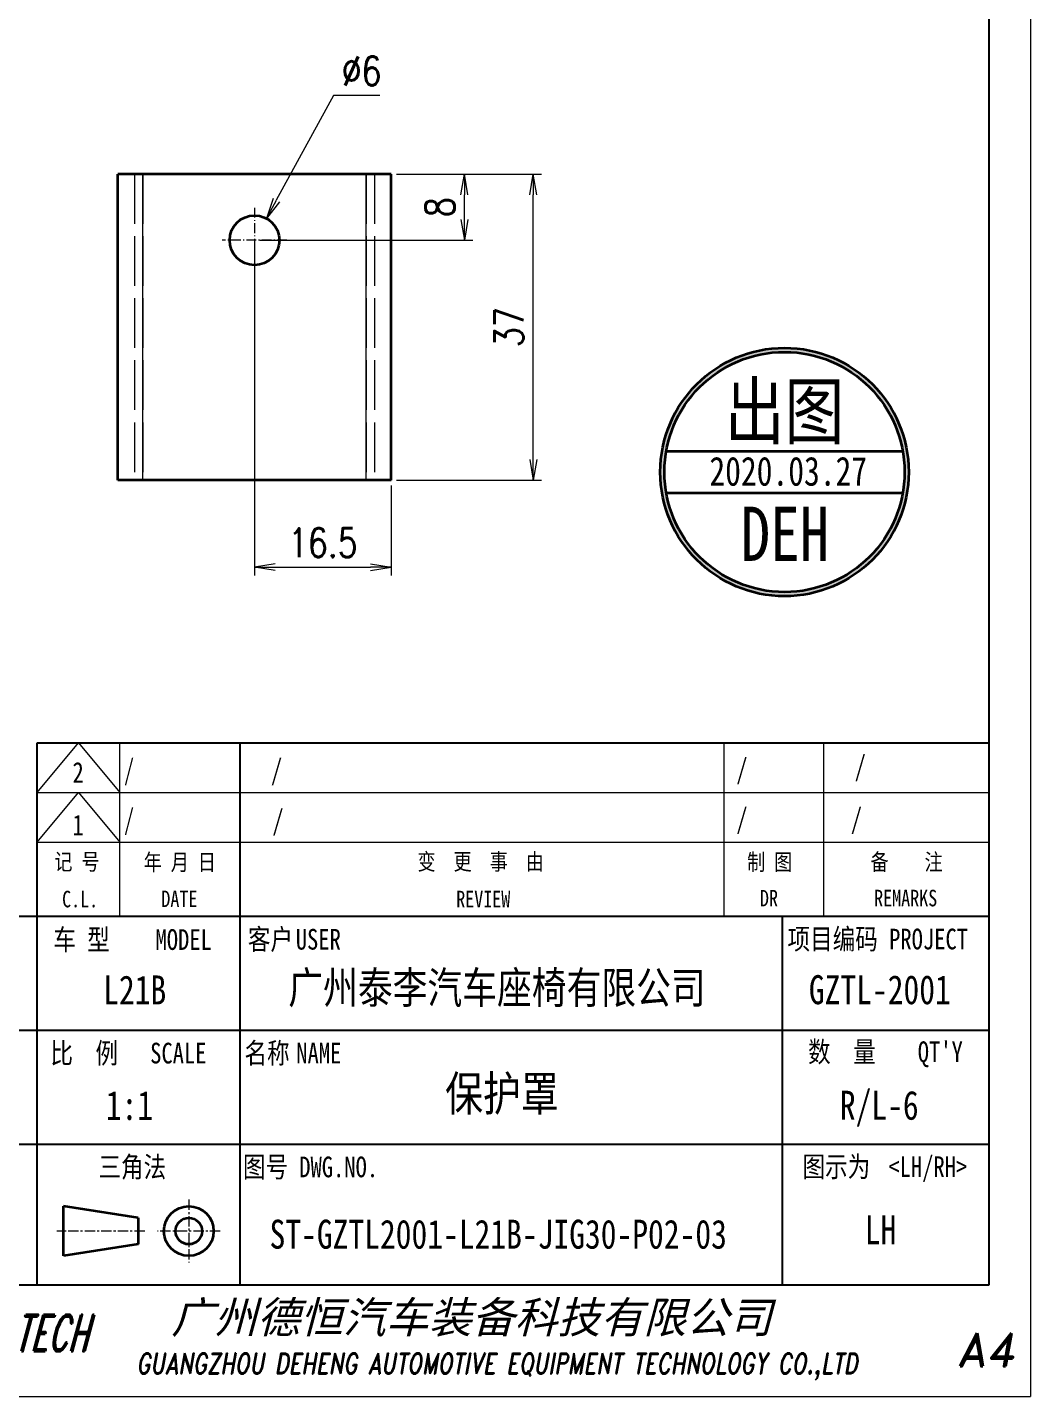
# Model space of a CAD drawing. Header units: millimetres. Extents: x 1333 to 44424, y -42879 to -1037.
# Drawn here: x 39127.4 to 39248.6, y -2148.9 to -1983.5 of the extents above; entities that cross this region are included whole.
import ezdxf
from ezdxf.enums import TextEntityAlignment as Align

# ---------------------------------------------------------------- set-up
doc = ezdxf.new("R2010")
doc.units = ezdxf.units.MM
doc.header["$LTSCALE"] = 0.5
for name, pattern in [('AM_ISO02W050x2', [3.75, 3, -0.75]), ('AM_ISO08W050x2', [9, 6, -0.75, 1.5, -0.75]), ('CENTER', [2, 1.25, -0.25, 0.25, -0.25]), ('DASHDOT', [18.5, 12, -3, 0.5, -3]), ('DASHED', [15, 12, -3])]:
    doc.linetypes.add(name, pattern=pattern)
for name, color, linetype, lineweight in [('中心线', 2, 'AM_ISO08W050x2', 18), ('印章专用-出图', 1, 'Continuous', 80), ('图框', 7, 'Continuous', 18), ('标注线', 3, 'Continuous', 18), ('粗实线', 7, 'Continuous', 35), ('虚线', 1, 'AM_ISO02W050x2', 18)]:
    doc.layers.add(name, color=color, linetype=linetype, lineweight=lineweight)
for name, color, linetype in [('图\\M+19E79\\M+195B6\\M+18E9A', 7, 'Continuous'), ('图号', 7, 'Continuous'), ('图名', 7, 'Continuous'), ('数量', 7, 'Continuous'), ('车型', 7, 'Continuous')]:
    doc.layers.add(name, color=color, linetype=linetype)
doc.layers.add('打印-禁用', color=7, linetype='Continuous', lineweight=15, plot=False)
doc.styles.add('DIM', font='romans.shx', dxfattribs={"width": 0.8, "bigfont": 'bigfont.shx'})
doc.styles.add('STYLE1', font='')
doc.styles.add('国标', font='simfang.ttf', dxfattribs={"width": 0.8})
doc.styles.add('标题\\M+18E9A', font='romand.shx', dxfattribs={"oblique": 10, "bigfont": 'bigfont.shx'})
doc.styles.get('STYLE1').set_extended_font_data('SimSun')
doc.dimstyles.new('DEH 1-1$0', dxfattribs={"dimtxt": 3.5, "dimasz": 2.5, "dimexe": 1, "dimexo": 0.625, "dimgap": 1.2, "dimtad": 1, "dimzin": 9, "dimdsep": 46, "dimtxsty": 'DIM', "dimblk": 'OPEN', "dimcen": 0, "dimclrd": 8, "dimclre": 8, "dimclrt": 2, "dimazin": 2, "dimtfac": 0.5, "dimtmove": 0, "dimatfit": 3, "dimldrblk": 'OPEN', "dimfxl": 0, "dimtolj": 2, "dimlwd": 18, "dimlwe": 18, "dimarcsym": 0})
doc.dimstyles.new('DEH 1-1$3', dxfattribs={"dimtxt": 3.5, "dimasz": 2.5, "dimexe": 1, "dimexo": 0.625, "dimgap": 1.2, "dimtad": 1, "dimtoh": 1, "dimdsep": 46, "dimtxsty": 'DIM', "dimblk": 'OPEN', "dimcen": 0, "dimclrd": 8, "dimclre": 8, "dimclrt": 2, "dimazin": 2, "dimtfac": 0.5, "dimtofl": 0, "dimtmove": 0, "dimatfit": 3, "dimldrblk": 'OPEN', "dimfxl": 0, "dimtolj": 2, "dimlwd": 18, "dimlwe": 18, "dimarcsym": 0})

# ---------------------------------------------------------------- blocks, each defined once
blk = doc.blocks.new('GZDEH零件A4图框V01版')
at = {"layer": '中心线', "color": 1, "linetype": 'CENTER', "lineweight": 5, "ltscale": 2}
for p, q in [((108.33, 23.8), (108.33, 16.2)), ((103, 20), (92.4, 20)), ((112.13, 20), (104.53, 20))]:
    blk.add_line(p, q, dxfattribs=at)
at = {"layer": '图\\M+19E79\\M+195B6\\M+18E9A', "linetype": 'Continuous'}
for p, q in [((205, 13.5), (205, 292)), ((205, 13.5), (205, 97)), ((90, 79), (205, 79)), ((90, 13.5), (90, 79)), ((25, 13.5), (205, 13.5))]:
    blk.add_line(p, q, dxfattribs=at)
at = {"layer": '图\\M+19E79\\M+195B6\\M+18E9A', "color": 9}
for p, q in [((114.5, 79), (114.5, 13.5)), ((205, 58), (25, 58)), ((114.5, 58), (114.5, 13.5)), ((180, 58), (180, 13.5)), ((25, 44.25), (205, 44.25)), ((25, 30.5), (205, 30.5))]:
    blk.add_line(p, q, dxfattribs=at)
at = {"layer": '图框', "color": 9}
for p, q in [((90, 73), (95, 79)), ((95, 79), (100, 73)), ((100, 58), (100, 79)), ((173, 58), (173, 79)), ((185, 79), (185, 58)), ((90, 73), (205, 73)), ((90, 67), (95, 73)), ((95, 73), (100, 67)), ((90, 67), (205, 67))]:
    blk.add_line(p, q, dxfattribs=at)
at = {"layer": '图框', "color": 2, "linetype": 'ByBlock', "lineweight": 35}
for p, q in [((102.2, 21.6), (93.2, 23)), ((93.2, 17), (93.2, 23)), ((102.2, 21.6), (102.2, 18.4)), ((102.2, 18.4), (93.2, 17))]:
    blk.add_line(p, q, dxfattribs=at)
for radius in [3, 1.6]:
    blk.add_circle((108.33, 20), radius, dxfattribs=at)
at = {"layer": '打印-禁用', "linetype": 'Continuous'}
for p in [(210, 297), (0, 0)]:
    blk.add_line(p, (210, 0), dxfattribs=at)
at = {"layer": '图\\M+19E79\\M+195B6\\M+18E9A', "color": 9, "style": '国标', "width": 0.8}
for s, p in [('车 型', (95.38, 55.27)), ('MODEL', (107.71, 55.22))]:
    blk.add_text(s, height=2.5, dxfattribs=at).set_placement(p, align=Align.MIDDLE)
for s, p in [('客户', (118.19, 54)), ('USER', (123.97, 54))]:
    blk.add_text(s, height=2.5, dxfattribs=at).set_placement(p, align=Align.CENTER)
for s, p in [('项目编码 PROJECT', (180.64, 54.03)), ('比  例\u3000', (91.61, 40.25)), ('名称\u3000', (115.05, 40.25)), ('数  量', (183.12, 40.41)), ("QT'Y ", (196.37, 40.41)), ('SCALE', (103.66, 40.25)), ('NAME', (121.31, 40.25)), ('三角法', (97.41, 26.5)), ('图号', (114.87, 26.5)), ('DWG.NO.', (121.67, 26.5)), ('图示为', (182.45, 26.53)), ('<LH/RH>', (192.82, 26.53))]:
    blk.add_text(s, height=2.5, dxfattribs=at).set_placement(p)
at = {"layer": '图\\M+19E79\\M+195B6\\M+18E9A', "color": 7, "lineweight": -3, "style": 'STYLE1', "oblique": 15}
blk.add_text('广州德恒汽车装备科技有限公司', height=3.8, dxfattribs=at).set_placement((106.21, 7.68))
at = {"layer": '图\\M+19E79\\M+195B6\\M+18E9A', "color": 7, "style": '标题\\M+18E9A'}
for s, height, oblique, width, p in [('DEH-TECH', 4.4, 15, 0.6, (86.78, 7.69)), ('GUANGZHOU DEHENG AUTOMOTIVE EQUIPMENT TECHNOLOGY CO.,LTD ', 2.5, 10, 0.75, (146.18, 3.62))]:
    blk.add_text(s, height=height, dxfattribs=dict(at, oblique=oblique, width=width)).set_placement(p, align=Align.MIDDLE)
at = {"layer": '图\\M+19E79\\M+195B6\\M+18E9A', "color": 7, "style": '标题\\M+18E9A', "oblique": 10}
blk.add_text('A4', height=4, dxfattribs=at).set_placement((204.57, 5.66), align=Align.MIDDLE)
at = {"layer": '图框', "color": 9, "style": '国标', "width": 0.8}
for s, p in [('记 号', (94.82, 63.62)), ('年 月 日', (107.24, 63.57)), ('变  更  事  由', (143.58, 63.63)), ('C.L.', (95.2, 59.11)), ('DATE', (107.19, 59.14)), ('REVIEW', (143.89, 59.11))]:
    blk.add_text(s, height=2, dxfattribs=at).set_placement(p, align=Align.CENTER)
for s, p in [('制 图', (178.49, 64.61)), ('备    注', (195.02, 64.64)), ('DR', (178.4, 60.22)), ('REMARKS', (194.91, 60.23))]:
    blk.add_text(s, height=2, dxfattribs=at).set_placement(p, align=Align.MIDDLE)
blk = doc.blocks.new('DEH A4')
at = {"layer": '图框'}
blk.add_blockref('GZDEH零件A4图框V01版', (0, 0), dxfattribs=at)
blk = doc.blocks.new('_Open')
at = {"color": 0, "linetype": 'ByBlock', "lineweight": -2}
for p, q in [((-1, 0.167), (0, 0)), ((-1, -0.167), (0, 0)), ((0, 0), (-1, 0))]:
    blk.add_line(p, q, dxfattribs=at)
blk = doc.blocks.new('*D81')
at = {"layer": 'Defpoints', "color": 0, "transparency": 16777216}
for p in [(39171.33, -2001.25), (39180.18, -2001.25), (39154.83, -2009.25)]:
    blk.add_point(p, dxfattribs=at)
at = {"layer": '标注线', "color": 8, "lineweight": 18, "transparency": 16777216}
for p, q in [((39171.96, -2001.25), (39181.18, -2001.25)), ((39180.18, -2006.75), (39180.18, -2003.75)), ((39155.46, -2009.25), (39181.18, -2009.25))]:
    blk.add_line(p, q, dxfattribs=at)
at = {"layer": '标注线', "color": 8, "lineweight": 18, "transparency": 16777216, "xscale": 2.5, "yscale": 2.5, "zscale": 2.5}
for p, rotation in [((39180.18, -2001.25), 90), ((39180.18, -2009.25), 270)]:
    blk.add_blockref('_Open', p, dxfattribs=dict(at, rotation=rotation))
at = {"layer": '标注线', "color": 2, "transparency": 16777216, "insert": (39177.23, -2005.25), "char_height": 3.5, "attachment_point": 5, "rotation": 90, "style": 'DIM'}
blk.add_mtext('\\A2;8', dxfattribs=at)
blk = doc.blocks.new('*D82')
at = {"layer": 'Defpoints', "color": 0, "transparency": 16777216}
for p in [(39154.83, -2009.25), (39171.33, -2038.25), (39171.33, -2048.74)]:
    blk.add_point(p, dxfattribs=at)
at = {"layer": '标注线', "color": 8, "lineweight": 18, "transparency": 16777216}
for p, q in [((39154.83, -2009.87), (39154.83, -2049.74)), ((39171.33, -2038.87), (39171.33, -2049.74)), ((39157.33, -2048.74), (39168.83, -2048.74))]:
    blk.add_line(p, q, dxfattribs=at)
at = {"layer": '标注线', "color": 8, "lineweight": 18, "transparency": 16777216, "xscale": 2.5, "yscale": 2.5, "zscale": 2.5, "rotation": 180}
blk.add_blockref('_Open', (39154.83, -2048.74), dxfattribs=at)
at = {"layer": '标注线', "color": 8, "lineweight": 18, "transparency": 16777216, "xscale": 2.5, "yscale": 2.5, "zscale": 2.5}
blk.add_blockref('_Open', (39171.33, -2048.74), dxfattribs=at)
at = {"layer": '标注线', "color": 2, "transparency": 16777216, "insert": (39163.08, -2045.79), "char_height": 3.5, "attachment_point": 5, "style": 'DIM'}
blk.add_mtext('\\A2;16.5', dxfattribs=at)
blk = doc.blocks.new('*D83')
at = {"layer": 'Defpoints', "color": 0, "transparency": 16777216}
for p in [(39171.96, -2001.25), (39188.5, -2001.25), (39171.33, -2038.25)]:
    blk.add_point(p, dxfattribs=at)
at = {"layer": '标注线', "color": 8, "lineweight": 18, "transparency": 16777216}
for p, q in [((39172.58, -2001.25), (39189.5, -2001.25)), ((39188.5, -2035.75), (39188.5, -2003.75)), ((39171.96, -2038.25), (39189.5, -2038.25))]:
    blk.add_line(p, q, dxfattribs=at)
at = {"layer": '标注线', "color": 8, "lineweight": 18, "transparency": 16777216, "xscale": 2.5, "yscale": 2.5, "zscale": 2.5}
for p, rotation in [((39188.5, -2001.25), 90), ((39188.5, -2038.25), 270)]:
    blk.add_blockref('_Open', p, dxfattribs=dict(at, rotation=rotation))
at = {"layer": '标注线', "color": 2, "transparency": 16777216, "insert": (39185.55, -2019.75), "char_height": 3.5, "attachment_point": 5, "rotation": 90, "style": 'DIM'}
blk.add_mtext('\\A2;37', dxfattribs=at)
blk = doc.blocks.new('*D84')
at = {"layer": 'Defpoints', "color": 0, "transparency": 16777216}
for p in [(39156.27, -2006.62), (39153.4, -2011.88)]:
    blk.add_point(p, dxfattribs=at)
at = {"layer": '标注线', "color": 8, "lineweight": 18, "transparency": 16777216}
for p, q in [((39164.36, -1991.75), (39157.46, -2004.42)), ((39169.96, -1991.75), (39164.36, -1991.75))]:
    blk.add_line(p, q, dxfattribs=at)
at = {"layer": '标注线', "color": 8, "lineweight": 18, "transparency": 16777216, "xscale": 2.5, "yscale": 2.5, "zscale": 2.5, "rotation": 241.4173465071338}
blk.add_blockref('_Open', (39156.27, -2006.62), dxfattribs=at)
at = {"layer": '标注线', "color": 2, "transparency": 16777216, "insert": (39167.76, -1988.8), "char_height": 3.5, "attachment_point": 5, "style": 'DIM'}
blk.add_mtext('\\A2;∅6', dxfattribs=at)
blk = doc.blocks.new('出图章')
at = {"layer": '印章专用-出图'}
h = blk.add_hatch(color=256, dxfattribs=at)
h.paths.add_polyline_path([(-15, 0, 1), (15, 0, 1)])
h.paths.add_polyline_path([(14.5, 0, -1), (-14.5, 0, -1)], flags=16)
h.paths.add_polyline_path([(-7.31, -12.35), (7.41, -12.35), (7.41, -2.73), (-7.31, -2.73)], flags=8)
at = {"layer": '印章专用-出图', "lineweight": 35}
for p, q in [((-14.28, 2.5), (14.28, 2.5)), ((-14.28, -2.5), (14.28, -2.5))]:
    blk.add_line(p, q, dxfattribs=at)
for radius in [15, 14.5]:
    blk.add_circle((0, 0), radius, dxfattribs=at)
at = {"layer": '印章专用-出图', "color": 4, "style": '国标', "width": 0.8}
blk.add_text('DEH', height=6.562, dxfattribs=at).set_placement((0.05, -10.74), align=Align.CENTER)
at = {"layer": '印章专用-出图', "color": 3, "style": '国标', "width": 0.8}
blk.add_attdef('出图', text='', height=6.6, dxfattribs=at).set_placement((0, 7.35), align=Align.MIDDLE_CENTER)
at = {"layer": '印章专用-出图', "color": 2, "style": '国标', "width": 0.8}
blk.add_attdef('XXXX.XX.XX', text='', height=3.5, dxfattribs=at).set_placement((0.45, 0.1), align=Align.MIDDLE_CENTER)
blk = doc.blocks.new('YZ-CT')
at = {"layer": '印章专用-出图'}
blk.add_blockref('出图章', (0.63, 0), dxfattribs=at).add_auto_attribs({'出图': '出图', 'XXXX.XX.XX': '2020.03.27'})

msp = doc.modelspace()

# ---------------------------------------------------------------- linework, layer by layer
at = {"color": 7, "lineweight": 13}
for p, q in [((39141.331, -2038.25), (39141.331, -2001.25)), ((39168.331, -2038.25), (39168.331, -2001.25))]:
    msp.add_line(p, q, dxfattribs=at)
at = {"layer": '中心线', "linetype": 'DASHDOT', "lineweight": 13, "ltscale": 0.195}
msp.add_line((39154.831, -2005.35), (39154.831, -2013.15), dxfattribs=at)
at = {"layer": '中心线', "linetype": 'DASHDOT', "lineweight": 13, "ltscale": 0.194998}
msp.add_line((39158.731, -2009.25), (39150.931, -2009.25), dxfattribs=at)
at = {"layer": '粗实线', "lineweight": 35, "ltscale": 0.075}
for p, q in [((39141.331, -2001.25), (39138.331, -2001.25)), ((39171.331, -2001.25), (39168.331, -2001.25)), ((39141.331, -2038.25), (39138.331, -2038.25)), ((39171.331, -2038.25), (39168.331, -2038.25))]:
    msp.add_line(p, q, dxfattribs=at)
at = {"layer": '粗实线', "lineweight": 35}
for p, q in [((39138.331, -2038.25), (39138.331, -2001.25)), ((39168.331, -2001.25), (39141.331, -2001.25)), ((39171.331, -2038.25), (39171.331, -2001.25)), ((39168.331, -2038.25), (39141.331, -2038.25))]:
    msp.add_line(p, q, dxfattribs=at)
msp.add_circle((39154.831, -2009.25), 3, dxfattribs=at)
at = {"layer": '虚线', "linetype": 'DASHED', "lineweight": 13}
for p, q in [((39140.331, -2001.25), (39140.331, -2038.25)), ((39141.331, -2001.25), (39141.331, -2038.25)), ((39168.331, -2001.25), (39168.331, -2038.25)), ((39169.331, -2001.25), (39169.331, -2038.25))]:
    msp.add_line(p, q, dxfattribs=at)

# ---------------------------------------------------------------- block references
at = {"layer": '印章专用-出图'}
msp.add_blockref('YZ-CT', (39218.211, -2037.251), dxfattribs=at)
at = {"layer": '图框'}
msp.add_blockref('DEH A4', (39038.563, -2148.949), dxfattribs=at)

# ---------------------------------------------------------------- texts
at = {"layer": '图\\M+19E79\\M+195B6\\M+18E9A', "color": 3, "style": '国标'}
for s, height, width, p in [('2', 2.5, 0.8, (39132.841, -2074.793)), ('/', 2.5, 0.705904, (39139.073, -2074.477)), ('/', 2.5, 0.8, (39156.808, -2074.477)), ('/', 2.5, 0.8, (39213.013, -2074.378)), ('/', 2.5, 0.8, (39227.308, -2074.007)), ('1', 2.5, 0.8, (39132.83, -2081.153)), ('/', 2.5, 0.705904, (39139.073, -2080.477)), ('/', 2.5, 0.8, (39156.98, -2080.562)), ('/', 2.5, 0.8, (39213.013, -2080.378)), ('/', 2.5, 0.8, (39226.845, -2080.367)), ('广州泰李汽车座椅有限公司', 3.85, 0.8, (39158.908, -2101.468)), ('GZTL-2001', 3.5, 0.8, (39221.78, -2101.539)), ('1:1', 3.5, 0.8, (39136.864, -2115.516))]:
    msp.add_text(s, height=height, dxfattribs=dict(at, width=width)).set_placement(p)
at = {"layer": '图\\M+19E79\\M+195B6\\M+18E9A', "color": 3, "style": '国标', "width": 0.8}
msp.add_text('LH', height=3.5, dxfattribs=at).set_placement((39230.435, -2130.533), align=Align.CENTER)
at = {"layer": '图号', "color": 3, "style": '国标', "width": 0.8}
msp.add_text('ST-GZTL2001-L21B-JIG30-P02-03', height=3.5, dxfattribs=at).set_placement((39156.643, -2131.076))
at = {"layer": '图名', "color": 3, "style": '国标', "width": 0.8}
msp.add_text('保护罩', height=4.2, dxfattribs=at).set_placement((39184.715, -2114.435), align=Align.CENTER)
at = {"layer": '数量', "color": 3, "style": '国标', "width": 0.8}
msp.add_text('R/L-6', height=3.5, dxfattribs=at).set_placement((39230.281, -2115.501), align=Align.CENTER)
at = {"layer": '车型', "color": 3, "style": '国标', "width": 0.8}
msp.add_text('L21B', height=3.5, dxfattribs=at).set_placement((39140.358, -2101.568), align=Align.CENTER)

# ---------------------------------------------------------------- dimensions: what is measured, and where the dimension line sits
at = {"layer": '标注线'}
dim = msp.add_diameter_dim_2p(p1=(39153.396, -2011.884), p2=(39156.267, -2006.616), dimstyle='DEH 1-1$3', dxfattribs=at)
dim.commit()
dim.dimension.update_dxf_attribs({"geometry": '*D84', "text_midpoint": (39167.765, -1991.751), "dimtype": 163})
for base, p1, p2, picture, middle in [((39180.183, -2001.25), (39154.831, -2009.25), (39171.331, -2001.25), '*D81', (39177.233, -2005.25)), ((39188.499, -2001.25), (39171.331, -2038.25), (39171.956, -2001.25), '*D83', (39185.549, -2019.75))]:
    dim = msp.add_linear_dim(base=base, p1=p1, p2=p2, angle=90, dimstyle='DEH 1-1$0', dxfattribs=at)
    dim.commit()
    dim.dimension.update_dxf_attribs({"geometry": picture, "text_midpoint": middle})
dim = msp.add_linear_dim(base=(39171.331, -2048.735), p1=(39154.831, -2009.25), p2=(39171.331, -2038.25), dimstyle='DEH 1-1$0', dxfattribs=at)
dim.commit()
dim.dimension.update_dxf_attribs({"geometry": '*D82', "text_midpoint": (39163.081, -2045.785)})

doc.saveas('drawing.dxf')
